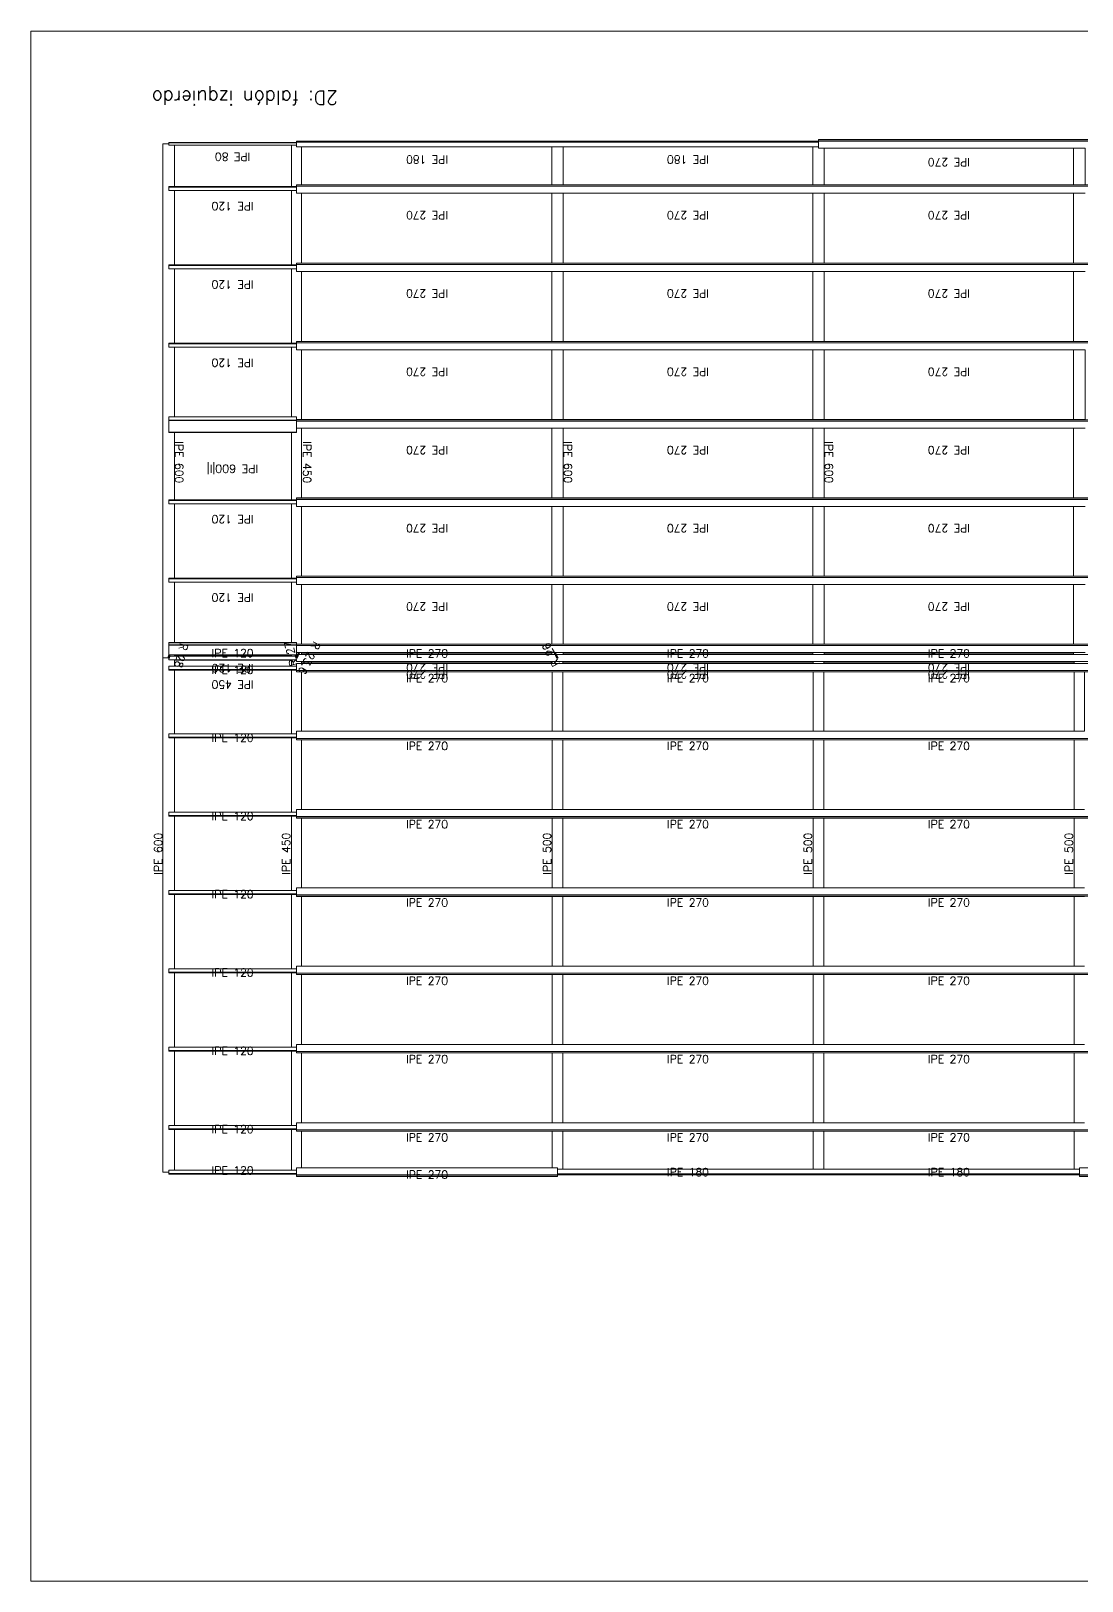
# Model space of a CAD drawing. Header units: millimetres. Extents: x 2 to 172, y 1 to 110.
# Drawn here: x 3.58 to 23.72, y 80.23 to 109.93 of the extents above; entities that cross this region are included whole.
import ezdxf
from ezdxf.enums import TextEntityAlignment as Align

# ---------------------------------------------------------------- set-up
doc = ezdxf.new("R2010")
doc.units = ezdxf.units.MM
for name, color, linetype, lineweight in [('BARRAS_DE_ACERO', 7, 'Continuous', 9), ('FORMATO', 4, 'Continuous', 0), ('REFERENCIA_DE_LAS_BARRAS', 2, 'Continuous', 9), ('TITULOS', 9, 'Continuous', 0)]:
    doc.layers.add(name, color=color, linetype=linetype, lineweight=lineweight)
doc.styles.add('CYPETXT', font='romans__.ttf', dxfattribs={"height": 0.2})

msp = doc.modelspace()

# ---------------------------------------------------------------- linework, layer by layer
at = {"layer": 'BARRAS_DE_ACERO'}
for p, q in [((8.668, 107.802), (8.668, 107.819)), ((8.668, 107.819), (8.668, 107.819)), ((18.668, 107.819), (8.668, 107.819)), ((18.668, 107.846), (38.668, 107.846)), ((18.668, 107.846), (18.668, 107.845)), ((18.668, 107.845), (18.668, 107.82)), ((18.668, 107.845), (38.668, 107.845)), ((18.668, 107.82), (18.668, 107.819)), ((38.668, 107.82), (18.668, 107.82)), ((23.668, 107.819), (18.668, 107.819)), ((18.668, 107.802), (18.668, 107.819)), ((18.668, 107.819), (18.668, 107.819)), ((23.668, 107.819), (28.668, 107.819)), ((6.108, 107.765), (6.108, 97.914)), ((6.218, 107.765), (6.108, 107.765)), ((6.218, 107.792), (6.218, 107.791)), ((8.668, 107.792), (6.218, 107.792)), ((6.218, 107.791), (6.218, 107.784)), ((8.668, 107.791), (6.218, 107.791)), ((6.218, 107.784), (6.218, 107.784)), ((6.218, 107.77), (6.218, 107.784)), ((6.218, 107.765), (6.218, 107.77)), ((6.218, 107.738), (6.218, 107.765)), ((6.328, 107.738), (6.218, 107.738)), ((6.328, 107.738), (8.573, 107.738)), ((8.573, 107.738), (8.573, 106.946)), ((8.573, 107.738), (8.668, 107.738)), ((8.668, 107.801), (8.668, 107.802)), ((18.433, 107.802), (8.668, 107.802)), ((8.668, 107.792), (8.668, 107.801)), ((8.668, 107.801), (13.668, 107.801)), ((8.668, 107.738), (8.668, 107.77)), ((8.668, 107.738), (8.668, 107.711)), ((8.668, 107.711), (8.763, 107.711)), ((18.668, 107.801), (13.668, 107.801)), ((18.558, 107.711), (13.778, 107.711)), ((18.668, 107.802), (18.433, 107.802)), ((18.668, 107.711), (18.558, 107.711)), ((18.668, 107.801), (18.668, 107.802)), ((18.778, 107.684), (18.668, 107.684)), ((18.778, 107.684), (23.558, 107.684)), ((6.218, 106.946), (6.328, 106.946)), ((6.218, 106.945), (6.218, 106.946)), ((6.218, 106.934), (8.668, 106.934)), ((6.218, 106.934), (8.668, 106.934)), ((8.573, 106.946), (8.668, 106.946)), ((8.668, 106.98), (8.668, 106.981)), ((8.763, 106.981), (8.668, 106.981)), ((38.668, 106.98), (8.668, 106.98)), ((8.668, 106.98), (8.668, 106.955)), ((8.668, 106.955), (38.668, 106.955)), ((8.668, 106.934), (8.668, 106.945)), ((23.668, 106.954), (18.668, 106.954)), ((23.778, 106.981), (23.558, 106.981)), ((23.668, 106.954), (28.668, 106.954)), ((6.218, 106.87), (6.218, 106.916)), ((6.328, 106.87), (6.218, 106.87)), ((6.328, 105.446), (6.328, 106.87)), ((8.668, 106.87), (8.573, 106.87)), ((8.668, 106.916), (8.668, 106.87)), ((8.763, 105.481), (8.763, 106.82)), ((13.558, 106.82), (13.778, 106.82)), ((13.778, 106.82), (13.778, 105.481)), ((18.778, 106.82), (18.558, 106.82)), ((18.778, 105.481), (18.778, 106.82)), ((23.558, 105.481), (23.558, 106.82)), ((6.218, 105.446), (6.218, 105.445)), ((6.328, 105.446), (6.218, 105.446)), ((8.573, 105.446), (6.328, 105.446)), ((8.573, 105.446), (8.668, 105.446)), ((8.668, 105.48), (8.668, 105.481)), ((8.668, 105.481), (8.763, 105.481)), ((8.668, 105.48), (8.668, 105.455)), ((8.668, 105.434), (8.668, 105.445)), ((13.778, 105.481), (13.558, 105.481)), ((13.778, 105.481), (18.558, 105.481)), ((6.218, 105.434), (6.218, 105.434)), ((6.218, 105.434), (8.668, 105.434)), ((6.218, 105.37), (6.218, 105.416)), ((6.328, 105.37), (6.218, 105.37)), ((6.328, 105.37), (6.328, 103.946)), ((8.668, 105.37), (8.573, 105.37)), ((8.668, 105.434), (8.668, 105.434)), ((8.668, 105.416), (8.668, 105.434)), ((8.668, 105.416), (8.668, 105.37)), ((8.763, 105.32), (8.763, 103.981)), ((13.778, 105.32), (13.778, 103.981)), ((18.558, 105.32), (18.558, 103.981)), ((23.558, 105.32), (18.778, 105.32)), ((18.778, 105.32), (18.778, 103.981)), ((8.668, 103.98), (8.668, 103.955)), ((38.668, 103.98), (8.668, 103.98)), ((8.668, 103.955), (38.668, 103.955)), ((13.668, 103.954), (8.668, 103.954)), ((13.558, 103.981), (8.763, 103.981)), ((13.558, 103.981), (13.778, 103.981)), ((13.778, 103.981), (18.558, 103.981)), ((18.558, 103.981), (18.778, 103.981)), ((18.778, 103.981), (23.558, 103.981)), ((23.778, 103.981), (23.558, 103.981)), ((6.218, 103.946), (6.218, 103.945)), ((6.328, 103.946), (6.218, 103.946)), ((6.218, 103.934), (6.218, 103.934)), ((6.218, 103.934), (8.668, 103.934)), ((6.218, 103.87), (6.218, 103.916)), ((8.573, 103.946), (6.328, 103.946)), ((6.328, 103.87), (8.573, 103.87)), ((8.668, 103.87), (8.573, 103.87)), ((8.573, 102.533), (8.573, 103.87)), ((8.668, 103.945), (8.668, 103.946)), ((8.668, 103.934), (8.668, 103.945)), ((8.668, 103.934), (8.668, 103.934)), ((8.668, 103.916), (8.668, 103.934)), ((8.668, 103.916), (8.668, 103.87)), ((8.668, 103.82), (8.668, 103.87)), ((8.763, 103.82), (8.668, 103.82)), ((8.763, 103.82), (13.558, 103.82)), ((8.763, 103.82), (8.763, 102.481)), ((13.778, 102.481), (13.778, 103.82)), ((18.558, 103.82), (18.778, 103.82)), ((18.778, 103.82), (18.778, 102.481)), ((23.558, 103.82), (23.558, 102.481)), ((6.218, 102.533), (6.218, 102.474)), ((6.328, 102.533), (6.218, 102.533)), ((8.668, 102.474), (6.218, 102.474)), ((8.573, 102.533), (6.328, 102.533)), ((8.668, 102.533), (8.573, 102.533)), ((8.668, 102.533), (8.668, 102.481)), ((8.668, 102.48), (8.668, 102.481)), ((8.668, 102.481), (8.763, 102.481)), ((8.668, 102.48), (8.668, 102.474)), ((38.668, 102.48), (8.668, 102.48)), ((8.668, 102.474), (8.668, 102.464)), ((8.763, 102.481), (13.558, 102.481)), ((13.558, 102.481), (13.778, 102.481)), ((18.558, 102.481), (13.778, 102.481)), ((6.218, 102.463), (6.218, 102.464)), ((6.218, 102.463), (8.668, 102.463)), ((6.218, 102.418), (6.218, 102.463)), ((6.218, 102.235), (6.218, 102.244)), ((6.328, 102.235), (6.218, 102.235)), ((8.573, 102.235), (8.668, 102.235)), ((8.668, 102.463), (8.668, 102.464)), ((8.668, 102.455), (8.668, 102.463)), ((8.668, 102.454), (8.668, 102.418)), ((13.603, 102.454), (8.668, 102.454)), ((8.668, 102.32), (8.668, 102.418)), ((8.668, 102.235), (8.668, 102.244)), ((8.763, 102.32), (8.763, 100.981)), ((13.558, 102.32), (13.778, 102.32)), ((13.603, 102.454), (13.668, 102.454)), ((18.603, 102.454), (13.668, 102.454)), ((18.558, 102.32), (13.778, 102.32)), ((13.778, 100.981), (13.778, 102.32)), ((38.668, 102.455), (18.558, 102.455)), ((18.778, 100.981), (18.778, 102.32)), ((23.558, 102.32), (23.778, 102.32)), ((23.668, 102.454), (23.603, 102.454)), ((28.668, 102.454), (23.668, 102.454)), ((8.763, 100.981), (13.558, 100.981)), ((13.558, 100.981), (13.778, 100.981)), ((18.558, 100.981), (13.778, 100.981)), ((18.558, 100.981), (18.778, 100.981)), ((23.558, 100.981), (18.778, 100.981)), ((6.218, 100.945), (6.218, 100.946)), ((6.218, 100.946), (6.328, 100.946)), ((6.218, 100.945), (6.218, 100.934)), ((6.218, 100.945), (8.668, 100.945)), ((6.218, 100.934), (6.218, 100.916)), ((6.218, 100.87), (6.218, 100.916)), ((6.218, 100.87), (6.328, 100.87)), ((6.328, 99.446), (6.328, 100.87)), ((8.573, 100.87), (8.668, 100.87)), ((8.61, 100.934), (8.668, 100.934)), ((23.558, 100.955), (8.668, 100.955)), ((8.668, 100.955), (8.668, 100.954)), ((8.668, 100.946), (8.668, 100.945)), ((8.668, 100.945), (8.668, 100.934)), ((8.668, 100.934), (8.668, 100.916)), ((8.668, 100.934), (8.668, 100.934)), ((8.668, 100.916), (8.668, 100.87)), ((8.763, 100.82), (8.763, 99.481)), ((13.558, 100.82), (13.778, 100.82)), ((13.603, 100.954), (13.668, 100.954)), ((18.603, 100.954), (13.668, 100.954)), ((13.778, 100.82), (18.558, 100.82)), ((13.778, 99.481), (13.778, 100.82)), ((18.668, 100.954), (18.603, 100.954)), ((18.668, 100.954), (23.603, 100.954)), ((18.778, 99.481), (18.778, 100.82)), ((38.668, 100.955), (23.558, 100.955)), ((23.603, 100.954), (23.668, 100.954)), ((23.668, 100.954), (28.603, 100.954)), ((6.218, 99.446), (6.218, 99.445)), ((6.328, 99.446), (6.218, 99.446)), ((6.218, 99.434), (6.218, 99.434)), ((6.218, 99.416), (6.218, 99.434)), ((6.218, 99.434), (8.668, 99.434)), ((6.218, 99.434), (8.61, 99.434)), ((6.218, 99.416), (6.218, 99.37)), ((6.328, 99.37), (6.218, 99.37)), ((8.573, 99.446), (6.328, 99.446)), ((6.328, 98.209), (6.328, 99.37)), ((8.573, 99.37), (6.328, 99.37)), ((8.573, 99.37), (8.668, 99.37)), ((8.573, 98.209), (8.573, 99.37)), ((8.668, 99.434), (8.61, 99.434)), ((8.668, 99.48), (8.668, 99.481)), ((8.763, 99.481), (8.668, 99.481)), ((8.668, 99.48), (38.668, 99.48)), ((8.668, 99.48), (8.668, 99.455)), ((8.668, 99.454), (8.668, 99.455)), ((23.558, 99.455), (8.668, 99.455)), ((13.603, 99.454), (8.668, 99.454)), ((8.668, 99.446), (8.668, 99.445)), ((8.668, 99.434), (8.668, 99.445)), ((8.763, 99.32), (8.668, 99.32)), ((13.558, 99.481), (8.763, 99.481)), ((8.763, 99.32), (8.763, 98.181)), ((13.778, 99.32), (13.558, 99.32)), ((13.668, 99.454), (13.603, 99.454)), ((18.603, 99.454), (13.668, 99.454)), ((13.778, 98.181), (13.778, 99.32)), ((18.558, 99.32), (13.778, 99.32)), ((18.558, 99.481), (18.778, 99.481)), ((18.778, 99.32), (18.558, 99.32)), ((18.558, 99.32), (18.558, 98.181)), ((18.668, 99.454), (18.603, 99.454)), ((18.778, 99.481), (23.558, 99.481)), ((18.778, 99.32), (18.778, 98.181)), ((23.558, 99.32), (18.778, 99.32)), ((23.558, 99.481), (23.778, 99.481)), ((23.558, 99.455), (38.668, 99.455)), ((6.218, 98.209), (6.328, 98.209)), ((6.218, 98.209), (6.218, 98.207)), ((6.218, 98.207), (6.218, 98.164)), ((6.218, 98.163), (6.218, 98.164)), ((8.668, 98.164), (6.218, 98.164)), ((6.218, 98.117), (6.218, 98.163)), ((6.218, 97.974), (6.218, 98.117)), ((8.573, 98.209), (6.328, 98.209)), ((8.668, 98.209), (8.573, 98.209)), ((8.668, 98.18), (8.668, 98.181)), ((8.668, 98.18), (8.668, 98.164)), ((38.668, 98.18), (8.668, 98.18)), ((8.668, 98.164), (8.668, 98.163)), ((8.668, 98.155), (23.558, 98.155)), ((8.668, 98.154), (13.603, 98.154)), ((8.668, 98.117), (8.668, 98.154)), ((8.668, 98.02), (8.668, 98.117)), ((8.668, 97.982), (8.668, 98.02)), ((8.668, 98.02), (8.708, 98.02)), ((8.731, 98.02), (8.676, 97.91)), ((8.709, 98.02), (8.69, 97.982)), ((8.709, 98.02), (8.712, 98.02)), ((8.712, 98.02), (8.717, 98.02)), ((8.722, 98.02), (8.717, 98.02)), ((8.727, 98.02), (8.722, 98.02)), ((8.731, 98.02), (8.734, 98.02)), ((8.734, 98.02), (8.734, 98.02)), ((13.558, 98.181), (8.763, 98.181)), ((8.763, 98.02), (8.763, 98.009)), ((13.778, 98.181), (13.558, 98.181)), ((13.558, 98.02), (13.6, 98.02)), ((13.6, 98.02), (13.619, 97.982)), ((13.601, 98.02), (13.603, 98.02)), ((13.603, 98.154), (13.668, 98.154)), ((13.603, 98.02), (13.608, 98.02)), ((13.603, 98.02), (13.623, 97.982)), ((13.614, 98.02), (13.608, 98.02)), ((13.624, 98.02), (13.619, 98.02)), ((13.624, 98.02), (13.676, 97.918)), ((13.627, 98.02), (13.647, 97.981)), ((13.648, 97.982), (13.629, 98.02)), ((13.778, 98.02), (13.629, 98.02)), ((18.603, 98.154), (13.668, 98.154)), ((18.558, 98.181), (13.778, 98.181)), ((18.778, 98.181), (18.558, 98.181)), ((18.558, 98.02), (18.778, 98.02)), ((18.603, 98.154), (18.668, 98.154)), ((18.668, 98.154), (23.603, 98.154)), ((23.558, 98.181), (18.778, 98.181)), ((18.778, 98.02), (18.778, 98.009)), ((38.668, 98.155), (23.558, 98.155)), ((23.558, 98.02), (23.778, 98.02)), ((23.668, 98.154), (23.603, 98.154)), ((23.668, 98.154), (28.603, 98.154)), ((6.108, 88.063), (6.108, 97.914)), ((6.218, 97.974), (6.204, 97.918)), ((6.204, 97.918), (6.205, 97.917)), ((6.205, 97.917), (6.219, 97.974)), ((6.208, 97.917), (6.213, 97.915)), ((6.227, 97.974), (6.213, 97.915)), ((6.219, 97.974), (6.218, 97.974)), ((6.218, 97.974), (6.218, 97.974)), ((6.218, 97.946), (6.218, 97.934)), ((8.668, 97.946), (6.218, 97.946)), ((6.218, 97.914), (6.218, 97.934)), ((6.218, 97.914), (6.218, 97.882)), ((6.218, 97.914), (6.218, 97.914)), ((6.218, 97.914), (6.218, 97.914)), ((8.668, 97.882), (6.218, 97.882)), ((6.218, 97.882), (8.668, 97.882)), ((6.328, 97.758), (6.218, 97.758)), ((6.228, 97.912), (6.243, 97.974)), ((6.231, 97.911), (6.23, 97.911)), ((6.231, 97.911), (6.239, 97.946)), ((6.246, 97.974), (6.239, 97.946)), ((6.239, 97.946), (6.24, 97.946)), ((6.239, 97.946), (8.573, 97.946)), ((6.239, 97.946), (6.239, 97.946)), ((6.328, 97.946), (6.24, 97.946)), ((8.573, 97.974), (6.328, 97.974)), ((6.328, 97.958), (6.328, 97.958)), ((6.328, 97.947), (6.328, 97.958)), ((6.328, 97.946), (6.328, 97.947)), ((8.573, 97.947), (6.328, 97.947)), ((6.328, 97.882), (6.328, 97.871)), ((6.328, 97.871), (6.328, 97.87)), ((8.573, 97.871), (6.328, 97.871)), ((6.328, 97.87), (8.573, 97.87)), ((8.573, 97.974), (8.639, 97.974)), ((8.573, 97.974), (8.573, 97.958)), ((8.573, 97.958), (8.573, 97.958)), ((8.573, 97.946), (8.573, 97.947)), ((8.646, 97.946), (8.573, 97.946)), ((8.574, 97.946), (8.573, 97.946)), ((8.573, 97.882), (8.668, 97.882)), ((8.573, 97.882), (8.573, 97.882)), ((8.573, 97.871), (8.573, 97.87)), ((8.573, 97.758), (8.573, 97.87)), ((8.573, 97.758), (8.668, 97.758)), ((8.646, 97.946), (8.574, 97.946)), ((8.639, 97.974), (8.639, 97.974)), ((8.639, 97.974), (8.646, 97.946)), ((8.64, 97.974), (8.639, 97.974)), ((8.64, 97.974), (8.643, 97.974)), ((8.656, 97.911), (8.64, 97.974)), ((8.643, 97.974), (8.647, 97.974)), ((8.646, 97.946), (8.647, 97.946)), ((8.647, 97.974), (8.653, 97.974)), ((8.647, 97.974), (8.658, 97.93)), ((8.653, 97.974), (8.658, 97.974)), ((8.653, 97.974), (8.663, 97.931)), ((8.656, 97.911), (8.655, 97.911)), ((8.662, 97.913), (8.658, 97.912)), ((8.662, 97.974), (8.666, 97.974)), ((8.662, 97.974), (8.67, 97.944)), ((8.667, 97.914), (8.662, 97.913)), ((8.663, 97.931), (8.667, 97.914)), ((8.667, 97.974), (8.666, 97.974)), ((8.666, 97.974), (8.672, 97.948)), ((8.668, 97.974), (8.667, 97.974)), ((8.668, 97.97), (8.667, 97.974)), ((8.667, 97.938), (8.667, 97.937)), ((8.667, 97.937), (8.668, 97.933)), ((8.668, 97.914), (8.667, 97.914)), ((8.668, 97.981), (38.668, 97.981)), ((8.668, 97.955), (8.668, 97.981)), ((8.691, 97.981), (8.668, 97.981)), ((8.668, 97.974), (8.668, 97.981)), ((8.668, 97.97), (8.668, 97.974)), ((8.668, 97.966), (8.668, 97.97)), ((8.672, 97.949), (8.668, 97.966)), ((8.668, 97.946), (8.668, 97.955)), ((8.668, 97.933), (8.67, 97.927)), ((8.668, 97.914), (8.668, 97.914)), ((8.672, 97.912), (8.668, 97.914)), ((8.668, 97.914), (8.668, 97.914)), ((8.668, 97.882), (8.668, 97.871)), ((8.668, 97.882), (8.668, 97.882)), ((8.668, 97.847), (8.668, 97.882)), ((8.668, 97.846), (8.668, 97.847)), ((38.668, 97.847), (8.668, 97.847)), ((8.668, 97.809), (8.668, 97.782)), ((8.763, 97.809), (8.668, 97.809)), ((8.668, 97.758), (8.668, 97.782)), ((8.668, 97.758), (8.668, 97.695)), ((8.67, 97.927), (8.672, 97.915)), ((8.673, 97.948), (8.672, 97.949)), ((8.672, 97.947), (8.672, 97.948)), ((8.672, 97.946), (8.672, 97.947)), ((8.672, 97.946), (8.672, 97.947)), ((8.672, 97.943), (8.672, 97.946)), ((8.672, 97.936), (8.672, 97.94)), ((8.674, 97.916), (8.672, 97.912)), ((8.672, 97.912), (8.676, 97.91)), ((8.674, 97.916), (8.677, 97.916)), ((8.676, 97.91), (8.678, 97.909)), ((8.7, 97.953), (8.678, 97.909)), ((8.678, 97.909), (8.7, 97.953)), ((8.678, 97.909), (8.678, 97.909)), ((8.681, 97.963), (8.691, 97.981)), ((8.689, 97.982), (8.69, 97.982)), ((8.691, 97.981), (8.69, 97.982)), ((8.7, 97.953), (8.712, 97.981)), ((8.714, 97.982), (8.712, 97.981)), ((13.593, 97.981), (8.712, 97.981)), ((8.715, 97.982), (8.763, 97.982)), ((8.763, 98.009), (13.558, 98.009)), ((8.763, 98.008), (8.763, 98.009)), ((8.763, 98.008), (8.763, 97.982)), ((8.763, 97.982), (8.763, 97.982)), ((38.668, 97.847), (8.763, 97.847)), ((13.568, 97.846), (8.763, 97.846)), ((8.763, 97.82), (13.568, 97.82)), ((13.558, 98.008), (13.558, 97.982)), ((13.558, 97.982), (13.558, 97.982)), ((13.558, 97.982), (13.558, 97.982)), ((13.619, 97.982), (13.558, 97.982)), ((13.568, 97.846), (13.568, 97.821)), ((13.568, 97.846), (13.568, 97.846)), ((13.568, 97.846), (13.568, 97.846)), ((13.768, 97.846), (13.568, 97.846)), ((13.568, 97.821), (13.568, 97.82)), ((13.568, 97.809), (13.568, 97.82)), ((13.622, 97.981), (13.632, 97.958)), ((13.623, 97.982), (13.623, 97.981)), ((13.623, 97.981), (13.623, 97.982)), ((13.623, 97.981), (13.659, 97.91)), ((13.632, 97.958), (13.656, 97.908)), ((13.632, 97.958), (13.657, 97.909)), ((13.646, 97.981), (13.646, 97.981)), ((13.646, 97.981), (13.654, 97.968)), ((13.647, 97.981), (13.648, 97.982)), ((13.648, 97.982), (13.668, 97.982)), ((13.648, 97.982), (13.648, 97.982)), ((13.654, 97.968), (13.654, 97.968)), ((13.657, 97.909), (13.656, 97.908)), ((13.659, 97.91), (13.657, 97.909)), ((13.659, 97.91), (13.663, 97.912)), ((13.778, 97.982), (13.668, 97.982)), ((18.593, 97.981), (13.668, 97.981)), ((13.676, 97.918), (13.672, 97.916)), ((13.676, 97.918), (13.678, 97.919)), ((13.679, 97.92), (13.678, 97.919)), ((13.768, 97.846), (13.768, 97.846)), ((13.768, 97.846), (18.568, 97.846)), ((13.768, 97.821), (18.568, 97.821)), ((13.768, 97.809), (13.768, 97.82)), ((13.778, 98.009), (13.778, 98.008)), ((13.778, 97.982), (13.778, 97.982)), ((18.558, 97.982), (18.558, 97.982)), ((18.558, 97.982), (18.668, 97.982)), ((18.568, 97.846), (18.568, 97.846)), ((18.568, 97.821), (18.568, 97.846)), ((18.568, 97.821), (18.568, 97.82)), ((18.668, 97.981), (18.593, 97.981)), ((18.778, 97.982), (18.668, 97.982)), ((18.668, 97.981), (23.593, 97.981)), ((18.768, 97.846), (18.768, 97.846)), ((18.768, 97.846), (18.768, 97.821)), ((18.768, 97.821), (18.768, 97.82)), ((18.768, 97.821), (23.568, 97.821)), ((18.778, 97.982), (18.778, 97.982)), ((23.558, 98.009), (23.558, 98.008)), ((23.558, 97.982), (23.558, 97.982)), ((23.558, 97.982), (23.558, 97.982)), ((23.558, 97.982), (23.558, 97.982)), ((23.668, 97.982), (23.558, 97.982)), ((23.568, 97.846), (23.568, 97.846)), ((23.768, 97.846), (23.568, 97.846)), ((23.668, 97.981), (23.593, 97.981)), ((23.778, 97.982), (23.668, 97.982)), ((28.593, 97.981), (23.668, 97.981)), ((6.218, 97.695), (6.218, 97.694)), ((6.218, 97.694), (8.668, 97.694)), ((6.218, 97.683), (6.218, 97.694)), ((6.218, 97.683), (8.668, 97.683)), ((6.218, 97.682), (6.218, 97.683)), ((6.328, 97.682), (6.218, 97.682)), ((6.328, 97.682), (6.328, 96.458)), ((6.328, 97.682), (8.573, 97.682)), ((8.573, 97.682), (8.573, 96.458)), ((8.668, 97.694), (8.668, 97.695)), ((8.668, 97.694), (8.668, 97.683)), ((8.668, 97.683), (8.668, 97.682)), ((8.668, 97.674), (38.668, 97.674)), ((8.668, 97.673), (8.668, 97.674)), ((8.668, 97.673), (38.668, 97.673)), ((8.668, 97.673), (8.668, 97.648)), ((13.668, 97.648), (8.668, 97.648)), ((8.668, 97.648), (8.668, 97.647)), ((8.763, 97.647), (8.668, 97.647)), ((13.568, 97.647), (13.568, 96.509)), ((38.668, 97.648), (13.668, 97.648)), ((18.768, 97.647), (18.568, 97.647)), ((6.218, 96.394), (6.218, 96.395)), ((6.218, 96.394), (8.668, 96.394)), ((6.218, 96.383), (6.218, 96.394)), ((6.218, 96.382), (6.218, 96.383)), ((8.668, 96.383), (6.218, 96.383)), ((6.328, 96.382), (6.218, 96.382)), ((6.328, 94.958), (6.328, 96.382)), ((8.573, 96.458), (8.668, 96.458)), ((8.668, 96.382), (8.573, 96.382)), ((8.668, 96.458), (8.668, 96.509)), ((8.763, 96.509), (8.668, 96.509)), ((8.668, 96.458), (8.668, 96.395)), ((8.668, 96.394), (8.668, 96.395)), ((8.668, 96.383), (8.668, 96.394)), ((8.668, 96.374), (38.668, 96.374)), ((8.668, 96.373), (38.668, 96.373)), ((38.668, 96.348), (8.668, 96.348)), ((8.668, 96.347), (8.668, 96.348)), ((8.763, 96.347), (8.668, 96.347)), ((13.568, 96.509), (8.763, 96.509)), ((8.763, 95.009), (8.763, 96.347)), ((13.568, 96.347), (8.763, 96.347)), ((13.568, 96.509), (13.768, 96.509)), ((13.568, 96.347), (13.568, 95.009)), ((13.768, 96.347), (13.568, 96.347)), ((13.768, 96.347), (18.568, 96.347)), ((13.768, 96.347), (13.768, 95.009)), ((18.768, 96.509), (18.568, 96.509)), ((18.568, 96.347), (18.568, 95.009)), ((18.768, 96.347), (18.568, 96.347)), ((18.768, 95.009), (18.768, 96.347)), ((23.768, 96.347), (23.568, 96.347)), ((6.328, 94.958), (6.218, 94.958)), ((6.218, 94.895), (6.218, 94.958)), ((6.218, 94.895), (8.668, 94.895)), ((6.218, 94.895), (6.218, 94.894)), ((6.218, 94.883), (6.218, 94.894)), ((6.218, 94.882), (6.328, 94.882)), ((8.573, 94.958), (6.328, 94.958)), ((6.328, 94.882), (8.573, 94.882)), ((6.328, 94.882), (6.328, 93.458)), ((8.668, 94.882), (8.573, 94.882)), ((8.573, 94.882), (8.573, 93.458)), ((8.668, 95.009), (8.668, 94.958)), ((8.763, 95.009), (8.668, 95.009)), ((8.668, 94.895), (8.668, 94.894)), ((8.668, 94.873), (38.668, 94.873)), ((8.668, 94.873), (8.668, 94.848)), ((38.668, 94.848), (8.668, 94.848)), ((8.668, 94.847), (8.668, 94.848)), ((8.668, 94.847), (8.763, 94.847)), ((13.568, 95.009), (8.763, 95.009)), ((8.763, 94.847), (13.568, 94.847)), ((8.763, 93.509), (8.763, 94.847)), ((13.568, 95.009), (13.768, 95.009)), ((13.568, 94.847), (13.768, 94.847)), ((13.568, 93.509), (13.568, 94.847)), ((18.568, 95.009), (13.768, 95.009)), ((13.768, 94.847), (18.568, 94.847)), ((18.768, 95.009), (18.568, 95.009)), ((18.568, 94.847), (18.568, 93.509)), ((23.568, 95.009), (18.768, 95.009)), ((18.768, 94.847), (18.768, 93.509)), ((23.768, 95.009), (23.568, 95.009)), ((23.568, 93.509), (23.568, 94.847)), ((6.218, 93.458), (6.328, 93.458)), ((6.218, 93.395), (6.218, 93.458)), ((6.218, 93.394), (6.218, 93.395)), ((8.668, 93.395), (6.218, 93.395)), ((6.218, 93.382), (6.218, 93.383)), ((8.573, 93.458), (6.328, 93.458)), ((6.328, 91.958), (6.328, 93.382)), ((8.573, 93.458), (8.668, 93.458)), ((8.668, 93.382), (8.573, 93.382)), ((8.763, 93.509), (8.668, 93.509)), ((8.668, 93.458), (8.668, 93.509)), ((8.668, 93.458), (8.668, 93.395)), ((8.668, 93.394), (8.668, 93.395)), ((8.668, 93.383), (8.668, 93.382)), ((8.668, 93.374), (8.668, 93.382)), ((8.668, 93.374), (38.668, 93.374)), ((8.668, 93.373), (38.668, 93.373)), ((38.668, 93.348), (8.668, 93.348)), ((8.668, 93.348), (8.668, 93.347)), ((8.668, 93.347), (8.763, 93.347)), ((13.568, 93.509), (8.763, 93.509)), ((8.763, 92.009), (8.763, 93.347)), ((13.568, 93.347), (8.763, 93.347)), ((13.768, 93.509), (13.568, 93.509)), ((13.568, 93.347), (13.568, 92.009)), ((13.768, 93.347), (13.568, 93.347)), ((13.768, 92.009), (13.768, 93.347)), ((18.568, 93.347), (13.768, 93.347)), ((18.568, 93.509), (18.768, 93.509)), ((18.568, 93.347), (18.568, 92.009)), ((18.768, 93.347), (18.568, 93.347)), ((23.568, 93.509), (18.768, 93.509)), ((18.768, 92.009), (18.768, 93.347)), ((23.568, 93.347), (18.768, 93.347)), ((23.768, 93.509), (23.568, 93.509)), ((23.568, 93.347), (23.568, 92.009)), ((23.768, 93.347), (23.568, 93.347)), ((6.218, 91.958), (6.328, 91.958)), ((6.218, 91.895), (6.218, 91.958)), ((6.218, 91.895), (6.218, 91.894)), ((8.668, 91.895), (6.218, 91.895)), ((6.218, 91.883), (6.218, 91.894)), ((6.218, 91.883), (8.668, 91.883)), ((6.218, 91.882), (6.218, 91.883)), ((6.328, 91.958), (8.573, 91.958)), ((8.573, 91.958), (8.668, 91.958)), ((8.668, 91.882), (8.573, 91.882)), ((8.668, 91.958), (8.668, 92.009)), ((8.668, 92.009), (8.763, 92.009)), ((8.668, 91.958), (8.668, 91.895)), ((8.668, 91.894), (8.668, 91.895)), ((8.668, 91.873), (38.668, 91.873)), ((8.668, 91.873), (8.668, 91.848)), ((38.668, 91.848), (8.668, 91.848)), ((8.668, 91.847), (8.668, 91.848)), ((8.763, 91.847), (8.668, 91.847)), ((13.568, 92.009), (8.763, 92.009)), ((8.763, 91.847), (13.568, 91.847)), ((13.768, 92.009), (13.568, 92.009)), ((13.568, 91.847), (13.768, 91.847)), ((13.568, 91.847), (13.568, 90.509)), ((18.568, 92.009), (13.768, 92.009)), ((13.768, 91.847), (18.568, 91.847)), ((13.768, 90.509), (13.768, 91.847)), ((18.568, 92.009), (18.768, 92.009)), ((18.568, 91.847), (18.568, 90.509)), ((18.768, 92.009), (23.568, 92.009)), ((18.768, 90.509), (18.768, 91.847)), ((23.768, 92.009), (23.568, 92.009)), ((23.568, 90.509), (23.568, 91.847)), ((6.218, 90.394), (6.218, 90.395)), ((6.218, 90.383), (6.218, 90.382)), ((6.218, 90.382), (6.328, 90.382)), ((6.328, 88.958), (6.328, 90.382)), ((6.328, 90.382), (8.573, 90.382)), ((8.573, 90.458), (8.668, 90.458)), ((8.573, 90.382), (8.668, 90.382)), ((8.573, 88.958), (8.573, 90.382)), ((8.668, 90.458), (8.668, 90.509)), ((8.668, 90.509), (8.763, 90.509)), ((8.668, 90.458), (8.668, 90.395)), ((8.668, 90.394), (8.668, 90.395)), ((8.668, 90.374), (8.668, 90.373)), ((8.668, 90.374), (38.668, 90.374)), ((8.668, 90.373), (38.668, 90.373)), ((8.668, 90.373), (8.668, 90.348)), ((8.668, 90.348), (38.668, 90.348)), ((8.668, 90.348), (8.668, 90.347)), ((8.668, 90.347), (8.763, 90.347)), ((8.763, 90.347), (13.568, 90.347)), ((8.763, 89.009), (8.763, 90.347)), ((13.568, 90.347), (13.568, 89.009)), ((13.768, 90.347), (13.568, 90.347)), ((13.768, 90.509), (18.568, 90.509)), ((13.768, 90.347), (18.568, 90.347)), ((13.768, 90.347), (13.768, 89.009)), ((18.768, 90.509), (18.568, 90.509)), ((18.568, 90.347), (18.568, 89.009)), ((18.768, 90.347), (18.568, 90.347)), ((23.568, 90.509), (18.768, 90.509)), ((18.768, 89.009), (18.768, 90.347)), ((23.568, 90.347), (18.768, 90.347)), ((23.768, 90.509), (23.568, 90.509)), ((23.568, 90.347), (23.568, 89.009)), ((23.768, 90.347), (23.568, 90.347)), ((6.218, 88.958), (6.328, 88.958)), ((6.218, 88.895), (6.218, 88.958)), ((6.218, 88.895), (8.668, 88.895)), ((6.218, 88.894), (6.218, 88.895)), ((6.218, 88.882), (6.218, 88.883)), ((6.328, 88.882), (6.218, 88.882)), ((8.573, 88.958), (6.328, 88.958)), ((6.328, 88.101), (6.328, 88.882)), ((8.573, 88.882), (8.668, 88.882)), ((8.668, 89.009), (8.668, 88.958)), ((8.763, 89.009), (8.668, 89.009)), ((8.668, 88.895), (8.668, 88.894)), ((8.668, 88.874), (38.668, 88.874)), ((8.668, 88.848), (38.668, 88.848)), ((13.568, 89.009), (8.763, 89.009)), ((13.568, 89.009), (13.768, 89.009)), ((18.568, 89.009), (13.768, 89.009)), ((13.768, 88.118), (13.768, 88.847)), ((18.768, 89.009), (18.568, 89.009)), ((18.768, 88.847), (18.568, 88.847)), ((23.568, 89.009), (18.768, 89.009)), ((18.768, 88.847), (23.568, 88.847)), ((18.768, 88.118), (18.768, 88.847)), ((23.568, 89.009), (23.768, 89.009)), ((23.568, 88.847), (23.568, 88.118)), ((23.768, 88.847), (23.568, 88.847)), ((6.218, 88.063), (6.108, 88.063)), ((6.218, 88.038), (6.218, 88.037)), ((6.218, 88.026), (6.218, 88.037)), ((6.218, 88.025), (6.218, 88.026)), ((8.668, 88.026), (6.218, 88.026)), ((8.668, 88.025), (6.218, 88.025)), ((8.668, 88.118), (8.668, 88.144)), ((8.763, 88.144), (8.668, 88.144)), ((8.668, 88.118), (8.668, 88.101)), ((8.668, 88.037), (8.668, 88.038)), ((8.668, 88.025), (8.668, 88.026)), ((8.668, 88.01), (8.668, 88.025)), ((8.668, 88.01), (13.668, 88.01)), ((8.668, 88.009), (8.668, 88.01)), ((8.668, 88.009), (13.668, 88.009)), ((8.668, 87.983), (8.668, 88.009)), ((8.668, 87.983), (13.668, 87.983)), ((8.668, 87.982), (8.668, 87.983)), ((8.668, 87.982), (13.668, 87.982)), ((13.568, 88.144), (13.668, 88.144)), ((13.668, 88.144), (13.668, 88.118)), ((13.668, 88.118), (13.768, 88.118)), ((13.668, 88.054), (13.668, 88.027)), ((13.668, 88.01), (13.668, 88.026)), ((23.668, 88.026), (13.668, 88.026)), ((13.668, 88.01), (13.668, 88.009)), ((13.668, 88.01), (13.668, 88.01)), ((13.668, 87.983), (13.668, 88.009)), ((13.668, 88.009), (13.668, 88.009)), ((13.668, 88.009), (23.668, 88.009)), ((13.668, 87.982), (13.668, 87.983)), ((13.768, 88.118), (18.568, 88.118)), ((18.568, 88.118), (18.768, 88.118)), ((18.768, 88.118), (23.568, 88.118)), ((23.668, 88.118), (23.668, 88.144)), ((23.668, 88.026), (23.668, 88.027)), ((23.668, 88.026), (23.668, 88.01)), ((23.668, 88.01), (23.668, 88.01)), ((38.668, 88.01), (23.668, 88.01)), ((23.668, 88.009), (38.668, 88.009)), ((23.668, 88.009), (23.668, 88.009)), ((23.668, 87.983), (23.668, 88.009)), ((23.668, 87.982), (23.668, 87.983)), ((38.668, 87.982), (23.668, 87.982))]:
    msp.add_line(p, q, dxfattribs=at)
for points in [[(8.668, 107.819), (18.668, 107.819), (18.668, 107.819)], [(8.668, 107.77), (8.668, 107.784), (6.218, 107.784)], [(8.668, 107.784), (8.668, 107.784), (6.218, 107.784)], [(6.328, 107.738), (6.328, 106.946), (8.573, 106.946)], [(8.668, 107.792), (8.668, 107.791), (8.668, 107.784)], [(13.558, 107.711), (8.763, 107.711), (8.763, 106.981), (13.558, 106.981)], [(13.778, 107.711), (13.558, 107.711), (13.558, 106.981), (13.778, 106.981)], [(13.778, 107.711), (13.778, 106.981), (18.558, 106.981)], [(18.558, 107.711), (18.558, 106.981), (18.778, 106.981)], [(18.668, 107.684), (18.668, 107.711), (18.668, 107.776), (18.668, 107.801)], [(18.778, 107.684), (18.778, 106.981), (23.558, 106.981)], [(23.778, 106.981), (23.778, 107.684), (23.558, 107.684), (23.558, 106.981)], [(8.668, 106.945), (6.218, 106.945), (6.218, 106.934)], [(6.218, 106.916), (6.218, 106.934), (6.218, 106.934)], [(8.668, 106.955), (8.668, 106.954), (13.668, 106.954), (18.668, 106.954)], [(8.668, 106.954), (8.668, 106.946), (8.668, 106.945)], [(8.668, 106.934), (8.668, 106.934), (8.668, 106.916)], [(6.328, 106.87), (8.573, 106.87), (8.573, 105.446)], [(8.668, 106.87), (8.668, 106.82), (8.763, 106.82)], [(8.763, 105.481), (13.558, 105.481), (13.558, 106.82), (8.763, 106.82)], [(18.558, 105.481), (18.558, 106.82), (13.778, 106.82)], [(18.778, 106.82), (23.558, 106.82), (23.778, 106.82)], [(8.668, 105.445), (6.218, 105.445), (6.218, 105.434)], [(8.668, 105.48), (38.668, 105.48), (38.668, 105.474)], [(38.668, 105.455), (8.668, 105.455), (8.668, 105.454), (13.668, 105.454), (18.668, 105.454)], [(8.668, 105.454), (8.668, 105.446), (8.668, 105.445)], [(23.558, 105.481), (18.778, 105.481), (18.558, 105.481)], [(28.668, 105.454), (23.668, 105.454), (18.668, 105.454)], [(23.558, 105.481), (23.778, 105.481), (28.558, 105.481)], [(6.218, 105.416), (6.218, 105.434), (8.668, 105.434)], [(8.573, 103.946), (8.573, 105.37), (6.328, 105.37)], [(8.668, 105.37), (8.668, 105.32), (8.763, 105.32)], [(13.558, 103.981), (13.558, 105.32), (8.763, 105.32)], [(13.558, 105.32), (13.778, 105.32), (18.558, 105.32), (18.778, 105.32)], [(23.778, 105.32), (23.558, 105.32), (23.558, 103.981)], [(8.573, 103.946), (8.668, 103.946), (8.668, 103.954), (8.668, 103.955)], [(8.668, 103.98), (8.668, 103.981), (8.763, 103.981)], [(13.668, 103.954), (18.668, 103.954), (23.668, 103.954), (28.668, 103.954), (33.668, 103.954)], [(8.668, 103.945), (6.218, 103.945), (6.218, 103.934)], [(6.218, 103.916), (6.218, 103.934), (8.668, 103.934)], [(6.218, 103.87), (6.328, 103.87), (6.328, 102.533)], [(13.778, 103.82), (13.558, 103.82), (13.558, 102.481)], [(18.558, 102.481), (18.558, 103.82), (13.778, 103.82)], [(18.778, 103.82), (23.558, 103.82), (23.778, 103.82)], [(23.778, 103.82), (23.778, 102.481), (23.558, 102.481)], [(6.218, 102.474), (6.218, 102.464), (8.668, 102.464)], [(23.558, 102.481), (18.778, 102.481), (18.558, 102.481)], [(8.668, 102.244), (6.218, 102.244), (6.218, 102.418)], [(6.328, 102.235), (6.328, 100.946), (8.573, 100.946)], [(8.573, 100.946), (8.573, 102.235), (6.328, 102.235)], [(18.558, 102.455), (8.668, 102.455), (8.668, 102.454)], [(8.668, 102.244), (8.668, 102.32), (8.763, 102.32)], [(13.558, 100.981), (13.558, 102.32), (8.763, 102.32)], [(18.778, 102.32), (18.558, 102.32), (18.558, 100.981)], [(18.603, 102.454), (18.668, 102.454), (23.603, 102.454)], [(23.558, 100.981), (23.558, 102.32), (18.778, 102.32)], [(8.668, 100.98), (8.668, 100.981), (8.763, 100.981)], [(38.668, 100.974), (38.668, 100.98), (8.668, 100.98), (8.668, 100.955)], [(23.558, 100.981), (23.778, 100.981), (28.558, 100.981)], [(8.668, 100.934), (6.218, 100.934), (6.218, 100.934), (8.61, 100.934)], [(6.328, 100.87), (8.573, 100.87), (8.573, 99.446)], [(8.573, 100.946), (8.668, 100.946), (8.668, 100.954), (13.603, 100.954)], [(8.668, 100.87), (8.668, 100.82), (8.763, 100.82)], [(8.763, 100.82), (13.558, 100.82), (13.558, 99.481)], [(18.558, 99.481), (18.558, 100.82), (18.778, 100.82), (23.558, 100.82)], [(23.558, 99.481), (23.558, 100.82), (23.778, 100.82)], [(8.668, 99.445), (6.218, 99.445), (6.218, 99.434)], [(8.573, 99.446), (8.668, 99.446), (8.668, 99.454)], [(8.668, 99.434), (8.668, 99.434), (8.668, 99.416)], [(8.668, 99.416), (8.668, 99.37), (8.668, 99.32)], [(13.558, 98.181), (13.558, 99.32), (8.763, 99.32)], [(13.558, 99.481), (13.778, 99.481), (18.558, 99.481)], [(18.668, 99.454), (23.603, 99.454), (23.668, 99.454), (28.603, 99.454), (28.668, 99.454), (33.668, 99.454)], [(23.778, 99.32), (23.558, 99.32), (23.558, 98.181), (23.778, 98.181)], [(6.218, 98.207), (8.668, 98.207), (8.668, 98.209)], [(8.668, 98.154), (8.668, 98.155), (8.668, 98.163), (6.218, 98.163)], [(8.668, 98.207), (8.668, 98.181), (8.763, 98.181)], [(8.717, 98.02), (8.671, 97.93), (8.672, 97.922)], [(8.672, 97.943), (8.672, 97.94), (8.712, 98.02)], [(8.722, 98.02), (8.672, 97.922), (8.675, 97.917)], [(8.731, 98.02), (8.727, 98.02), (8.675, 97.917), (8.676, 97.918)], [(8.709, 98.02), (8.708, 98.02), (8.689, 97.982)], [(8.734, 98.02), (8.714, 97.982), (8.715, 97.982)], [(8.763, 98.02), (8.734, 98.02), (8.715, 97.982)], [(13.558, 98.009), (13.558, 98.02), (8.763, 98.02)], [(13.601, 98.02), (13.6, 98.02), (13.6, 98.02)], [(13.619, 97.982), (13.62, 97.982), (13.601, 98.02)], [(13.608, 98.02), (13.663, 97.912), (13.667, 97.914)], [(13.624, 98.02), (13.627, 98.02), (13.629, 98.02)], [(13.778, 98.02), (13.778, 98.009), (18.558, 98.009)], [(18.558, 98.009), (18.558, 98.02), (13.778, 98.02)], [(23.558, 98.009), (23.558, 98.02), (18.778, 98.02)], [(6.108, 97.914), (6.218, 97.914), (6.213, 97.915)], [(6.328, 97.882), (6.328, 97.882), (6.218, 97.882), (6.218, 97.882), (6.218, 97.914), (6.108, 97.914)], [(6.205, 97.917), (6.208, 97.917), (6.223, 97.974)], [(6.233, 97.974), (6.218, 97.914), (6.223, 97.913)], [(6.218, 97.758), (6.218, 97.695), (8.668, 97.695)], [(6.219, 97.974), (6.223, 97.974), (6.227, 97.974)], [(6.238, 97.974), (6.223, 97.913), (6.228, 97.912)], [(6.227, 97.974), (6.233, 97.974), (6.238, 97.974), (6.243, 97.974)], [(6.228, 97.912), (6.23, 97.911), (6.239, 97.946), (6.239, 97.946)], [(6.239, 97.946), (6.239, 97.946), (6.23, 97.911)], [(6.246, 97.974), (6.239, 97.946), (6.239, 97.946)], [(6.243, 97.974), (6.246, 97.974), (6.247, 97.974), (6.24, 97.946)], [(6.247, 97.974), (6.328, 97.974), (6.328, 97.958), (8.573, 97.958)], [(8.573, 97.947), (8.573, 97.958), (6.328, 97.958)], [(8.573, 97.871), (8.573, 97.882), (6.328, 97.882)], [(8.573, 97.758), (6.328, 97.758), (6.328, 97.87)], [(8.656, 97.911), (8.658, 97.912), (8.643, 97.974)], [(8.655, 97.911), (8.647, 97.946), (8.646, 97.946)], [(8.662, 97.974), (8.658, 97.974), (8.667, 97.938)], [(8.658, 97.93), (8.66, 97.923), (8.662, 97.913)], [(8.689, 97.982), (8.689, 97.982), (8.668, 97.982), (8.668, 97.981)], [(8.674, 97.916), (8.672, 97.915), (8.668, 97.914), (8.668, 97.914)], [(8.668, 97.871), (8.668, 97.847), (8.763, 97.847)], [(8.763, 97.821), (8.763, 97.846), (8.763, 97.846), (8.668, 97.846)], [(8.67, 97.943), (8.67, 97.943), (8.67, 97.944)], [(8.671, 97.93), (8.672, 97.936), (8.67, 97.943)], [(8.763, 98.008), (13.558, 98.008), (13.558, 98.009)], [(13.558, 97.982), (13.558, 97.982), (8.763, 97.982)], [(13.568, 97.821), (8.763, 97.821), (8.763, 97.82)], [(13.568, 97.809), (8.763, 97.809), (8.763, 97.82)], [(18.768, 97.809), (18.568, 97.809), (13.768, 97.809), (13.568, 97.809)], [(13.593, 97.981), (13.622, 97.981), (13.62, 97.982)], [(13.623, 97.981), (13.623, 97.981), (13.659, 97.91)], [(13.668, 97.981), (13.646, 97.981), (13.647, 97.981)], [(13.679, 97.92), (13.654, 97.968), (13.678, 97.919)], [(13.768, 97.846), (13.768, 97.821), (13.768, 97.82)], [(18.568, 97.809), (18.568, 97.82), (13.768, 97.82)], [(13.778, 97.982), (13.778, 98.008), (18.558, 98.008), (18.558, 98.009)], [(13.778, 97.982), (18.558, 97.982), (18.558, 98.008)], [(18.558, 97.982), (18.558, 97.982), (18.558, 97.982)], [(18.768, 97.846), (18.568, 97.846), (18.568, 97.846)], [(23.568, 97.821), (23.568, 97.846), (18.768, 97.846)], [(18.768, 97.82), (23.568, 97.82), (23.568, 97.821)], [(18.768, 97.82), (18.768, 97.809), (23.568, 97.809), (23.568, 97.82)], [(23.558, 98.009), (18.778, 98.009), (18.778, 98.008)], [(23.558, 98.008), (18.778, 98.008), (18.778, 97.982)], [(18.778, 97.982), (23.558, 97.982), (23.558, 98.008)], [(28.568, 97.809), (23.768, 97.809), (23.568, 97.809)], [(8.668, 97.674), (8.668, 97.682), (8.573, 97.682)], [(13.568, 97.647), (8.763, 97.647), (8.763, 96.509)], [(13.768, 96.509), (13.768, 97.647), (13.568, 97.647)], [(13.768, 96.509), (18.568, 96.509), (18.568, 97.647), (13.768, 97.647)], [(23.568, 96.509), (23.768, 96.509), (23.768, 97.647)], [(23.568, 97.647), (23.768, 97.647), (28.568, 97.647)], [(8.573, 96.458), (6.328, 96.458), (6.218, 96.458), (6.218, 96.395), (8.668, 96.395)], [(8.573, 94.958), (8.573, 96.382), (6.328, 96.382)], [(8.668, 96.383), (8.668, 96.382), (8.668, 96.374)], [(8.668, 96.348), (8.668, 96.373), (8.668, 96.374)], [(23.568, 95.009), (23.568, 96.347), (18.768, 96.347)], [(8.668, 94.883), (8.668, 94.894), (6.218, 94.894)], [(8.668, 94.883), (6.218, 94.883), (6.218, 94.882)], [(8.668, 94.895), (8.668, 94.958), (8.573, 94.958)], [(8.668, 94.874), (8.668, 94.882), (8.668, 94.883)], [(38.668, 94.874), (8.668, 94.874), (8.668, 94.873)], [(13.768, 94.847), (13.768, 93.509), (18.568, 93.509)], [(18.568, 94.847), (18.768, 94.847), (23.568, 94.847)], [(23.568, 94.847), (23.768, 94.847), (28.568, 94.847), (28.768, 94.847), (33.558, 94.847), (33.778, 94.847)], [(6.218, 93.394), (8.668, 93.394), (8.668, 93.383)], [(6.218, 93.394), (6.218, 93.383), (8.668, 93.383)], [(8.573, 91.958), (8.573, 93.382), (6.328, 93.382), (6.218, 93.382)], [(8.668, 93.348), (8.668, 93.373), (8.668, 93.374)], [(8.668, 91.883), (8.668, 91.894), (6.218, 91.894)], [(8.573, 90.458), (8.573, 91.882), (6.328, 91.882), (6.218, 91.882)], [(6.328, 91.882), (6.328, 90.458), (8.573, 90.458)], [(8.668, 91.874), (8.668, 91.882), (8.668, 91.883)], [(38.668, 91.874), (8.668, 91.874), (8.668, 91.873)], [(8.763, 91.847), (8.763, 90.509), (13.568, 90.509), (13.768, 90.509)], [(18.568, 91.847), (18.768, 91.847), (23.568, 91.847)], [(23.568, 91.847), (23.768, 91.847), (28.568, 91.847), (28.768, 91.847)], [(6.328, 90.458), (6.218, 90.458), (6.218, 90.395), (8.668, 90.395)], [(6.218, 90.394), (8.668, 90.394), (8.668, 90.383)], [(6.218, 90.394), (6.218, 90.383), (8.668, 90.383)], [(8.668, 90.374), (8.668, 90.382), (8.668, 90.383)], [(8.573, 88.101), (8.573, 88.882), (6.328, 88.882)], [(8.668, 88.895), (8.668, 88.958), (8.573, 88.958)], [(8.668, 88.883), (8.668, 88.882), (8.668, 88.874)], [(8.763, 88.847), (8.668, 88.847), (8.668, 88.848), (8.668, 88.873), (8.668, 88.874)], [(38.668, 88.855), (38.668, 88.873), (8.668, 88.873)], [(13.568, 88.847), (8.763, 88.847), (8.763, 88.144), (13.568, 88.144)], [(13.768, 88.847), (13.568, 88.847), (13.568, 88.144)], [(18.568, 88.118), (18.568, 88.847), (13.768, 88.847)], [(8.573, 88.101), (6.328, 88.101), (6.224, 88.101), (6.218, 88.101), (6.218, 88.063), (6.218, 88.038)], [(6.218, 88.038), (8.668, 88.038), (8.668, 88.101), (8.573, 88.101)], [(6.218, 88.037), (8.668, 88.037), (8.668, 88.026)], [(13.668, 88.054), (13.668, 88.118), (13.668, 88.118)], [(23.668, 88.027), (13.668, 88.027), (13.668, 88.026)], [(23.668, 88.009), (23.668, 88.01), (13.668, 88.01)], [(23.668, 88.027), (23.668, 88.118), (23.568, 88.118)], [(23.668, 88.144), (23.768, 88.144), (28.568, 88.144)], [(23.668, 87.983), (38.668, 87.983), (38.668, 87.991), (38.668, 87.992)]]:
    msp.add_lwpolyline(points, dxfattribs=at)
for points in [[(13.614, 98.02), (13.667, 97.914), (13.672, 97.916), (13.619, 98.02), (13.614, 98.02)], [(8.673, 97.948), (8.672, 97.947), (8.681, 97.963), (8.673, 97.948)], [(8.676, 97.918), (8.677, 97.916), (8.677, 97.917), (8.676, 97.918)], [(18.768, 97.647), (18.768, 96.509), (23.568, 96.509), (23.568, 97.647), (18.768, 97.647)], [(8.668, 88.883), (8.668, 88.894), (6.218, 88.894), (6.218, 88.883), (8.668, 88.883)]]:
    msp.add_lwpolyline(points, close=True, dxfattribs=at)
at = {"layer": 'FORMATO'}
msp.add_lwpolyline([(45.58, 109.928), (3.58, 109.928), (3.58, 80.228), (45.58, 80.228)], close=True, dxfattribs=at)

# ---------------------------------------------------------------- texts
at = {"layer": 'REFERENCIA_DE_LAS_BARRAS', "style": 'CYPETXT'}
for s, rotation, width, p, p2 in [('IPE 80', 180, 0.84215, (7.783, 107.595), (7.103, 107.595)), ('IPE 180', 180, 0.843848, (11.571, 107.541), (10.765, 107.541)), ('IPE 180', 180, 0.843848, (16.571, 107.541), (15.765, 107.541)), ('IPE 270', 180, 0.843848, (21.571, 107.491), (20.765, 107.491)), ('IPE 120', 180, 0.843848, (7.846, 106.649), (7.04, 106.649)), ('IPE 270', 180, 0.843848, (11.571, 106.476), (10.765, 106.476)), ('IPE 270', 180, 0.843848, (16.571, 106.476), (15.765, 106.476)), ('IPE 270', 180, 0.843848, (21.571, 106.476), (20.765, 106.476)), ('IPE 120', 180, 0.843848, (7.846, 105.149), (7.04, 105.149)), ('IPE 270', 180, 0.843848, (11.571, 104.976), (10.765, 104.976)), ('IPE 270', 180, 0.843848, (16.571, 104.976), (15.765, 104.976)), ('IPE 270', 180, 0.843848, (21.571, 104.976), (20.765, 104.976)), ('IPE 120', 180, 0.843848, (7.846, 103.649), (7.04, 103.649)), ('IPE 270', 180, 0.843848, (11.571, 103.476), (10.765, 103.476)), ('IPE 270', 180, 0.843848, (16.571, 103.476), (15.765, 103.476)), ('IPE 270', 180, 0.843848, (21.571, 103.476), (20.765, 103.476)), ('IPE 600', 270, 0.843848, (6.342, 102.067), (6.342, 101.261)), ('IPE 450', 270, 0.843848, (8.792, 102.067), (8.792, 101.261)), ('IPE 270', 180, 0.843848, (11.571, 101.976), (10.765, 101.976)), ('IPE 600', 270, 0.843848, (13.792, 102.067), (13.792, 101.261)), ('IPE 270', 180, 0.843848, (16.571, 101.976), (15.765, 101.976)), ('IPE 600', 270, 0.843848, (18.792, 102.067), (18.792, 101.261)), ('IPE 270', 180, 0.843848, (21.571, 101.976), (20.765, 101.976)), ('IPE 600|I|', 180, 0.866214, (7.936, 101.617), (6.95, 101.617)), ('IPE 120', 180, 0.843848, (7.846, 100.649), (7.04, 100.649)), ('IPE 270', 180, 0.843848, (11.571, 100.476), (10.765, 100.476)), ('IPE 270', 180, 0.843848, (16.571, 100.476), (15.765, 100.476)), ('IPE 270', 180, 0.843848, (21.571, 100.476), (20.765, 100.476)), ('IPE 120', 180, 0.843848, (7.846, 99.149), (7.04, 99.149)), ('IPE 270', 180, 0.843848, (11.571, 98.976), (10.765, 98.976)), ('IPE 270', 180, 0.843848, (16.571, 98.976), (15.765, 98.976)), ('IPE 270', 180, 0.843848, (21.571, 98.976), (20.765, 98.976)), ('R 28', 256.0002, 0.788073, (6.44, 98.211), (6.324, 97.748)), ('R 27', 103.9998, 0.788073, (8.696, 97.782), (8.58, 98.244)), ('R 23.6', 243.1003, 0.803839, (8.995, 98.247), (8.693, 97.653)), ('R 26', 116.8997, 0.788073, (13.72, 97.799), (13.504, 98.224)), ('IPE 120', 180, 0.843848, (7.846, 97.796), (7.04, 97.796)), ('IPE 270', 180, 0.843848, (11.571, 97.804), (10.765, 97.804)), ('IPE 270', 180, 0.843848, (16.571, 97.804), (15.765, 97.804)), ('IPE 270', 180, 0.843848, (21.571, 97.804), (20.765, 97.804)), ('IPE 450', 180, 0.843848, (7.846, 97.481), (7.04, 97.481)), ('IPE 270', 180, 0.843848, (11.571, 97.676), (10.765, 97.676)), ('IPE 270', 180, 0.843848, (16.571, 97.676), (15.765, 97.676)), ('IPE 270', 180, 0.843848, (21.571, 97.676), (20.765, 97.676)), ('IPE 600', 90, 0.843848, (6.094, 93.761), (6.094, 94.567)), ('IPE 450', 90, 0.843848, (8.544, 93.761), (8.544, 94.567)), ('IPE 500', 90, 0.843848, (13.544, 93.761), (13.544, 94.567)), ('IPE 500', 90, 0.843848, (18.544, 93.761), (18.544, 94.567)), ('IPE 500', 90, 0.843848, (23.544, 93.761), (23.544, 94.567))]:
    msp.add_text(s, height=0.1533, rotation=rotation, dxfattribs=dict(at, width=width)).set_placement(p, p2, align=Align.FIT)
at = {"layer": 'REFERENCIA_DE_LAS_BARRAS', "style": 'CYPETXT', "width": 0.843848}
for s, p, p2 in [('IPE 120', (7.04, 97.933), (7.846, 97.933)), ('IPE 270', (10.765, 97.925), (11.571, 97.925)), ('IPE 270', (15.765, 97.925), (16.571, 97.925)), ('IPE 270', (20.765, 97.925), (21.571, 97.925)), ('IPE 120', (7.04, 97.609), (7.846, 97.609)), ('IPE 270', (10.765, 97.452), (11.571, 97.452)), ('IPE 270', (15.765, 97.452), (16.571, 97.452)), ('IPE 270', (20.765, 97.452), (21.571, 97.452)), ('IPE 120', (7.04, 96.309), (7.846, 96.309)), ('IPE 270', (10.765, 96.152), (11.571, 96.152)), ('IPE 270', (15.765, 96.152), (16.571, 96.152)), ('IPE 270', (20.765, 96.152), (21.571, 96.152)), ('IPE 120', (7.04, 94.809), (7.846, 94.809)), ('IPE 270', (10.765, 94.652), (11.571, 94.652)), ('IPE 270', (15.765, 94.652), (16.571, 94.652)), ('IPE 270', (20.765, 94.652), (21.571, 94.652)), ('IPE 120', (7.04, 93.309), (7.846, 93.309)), ('IPE 270', (10.765, 93.152), (11.571, 93.152)), ('IPE 270', (15.765, 93.152), (16.571, 93.152)), ('IPE 270', (20.765, 93.152), (21.571, 93.152)), ('IPE 120', (7.04, 91.809), (7.846, 91.809)), ('IPE 270', (10.765, 91.652), (11.571, 91.652)), ('IPE 270', (15.765, 91.652), (16.571, 91.652)), ('IPE 270', (20.765, 91.652), (21.571, 91.652)), ('IPE 120', (7.04, 90.309), (7.846, 90.309)), ('IPE 270', (10.765, 90.152), (11.571, 90.152)), ('IPE 270', (15.765, 90.152), (16.571, 90.152)), ('IPE 270', (20.765, 90.152), (21.571, 90.152)), ('IPE 120', (7.04, 88.809), (7.846, 88.809)), ('IPE 270', (10.765, 88.652), (11.571, 88.652)), ('IPE 270', (15.765, 88.652), (16.571, 88.652)), ('IPE 270', (20.765, 88.652), (21.571, 88.652)), ('IPE 120', (7.04, 88.02), (7.846, 88.02)), ('IPE 270', (10.765, 87.938), (11.571, 87.938)), ('IPE 180', (15.765, 87.987), (16.571, 87.987)), ('IPE 180', (20.765, 87.987), (21.571, 87.987))]:
    msp.add_text(s, height=0.1533, dxfattribs=at).set_placement(p, p2, align=Align.FIT)
at = {"layer": 'TITULOS', "style": 'CYPETXT', "width": 0.840114}
msp.add_text('2D: faldón izquierdo', height=0.26667, rotation=180, dxfattribs=at).set_placement((9.461, 108.783), (5.893, 108.783), align=Align.FIT)

doc.saveas('drawing.dxf')
